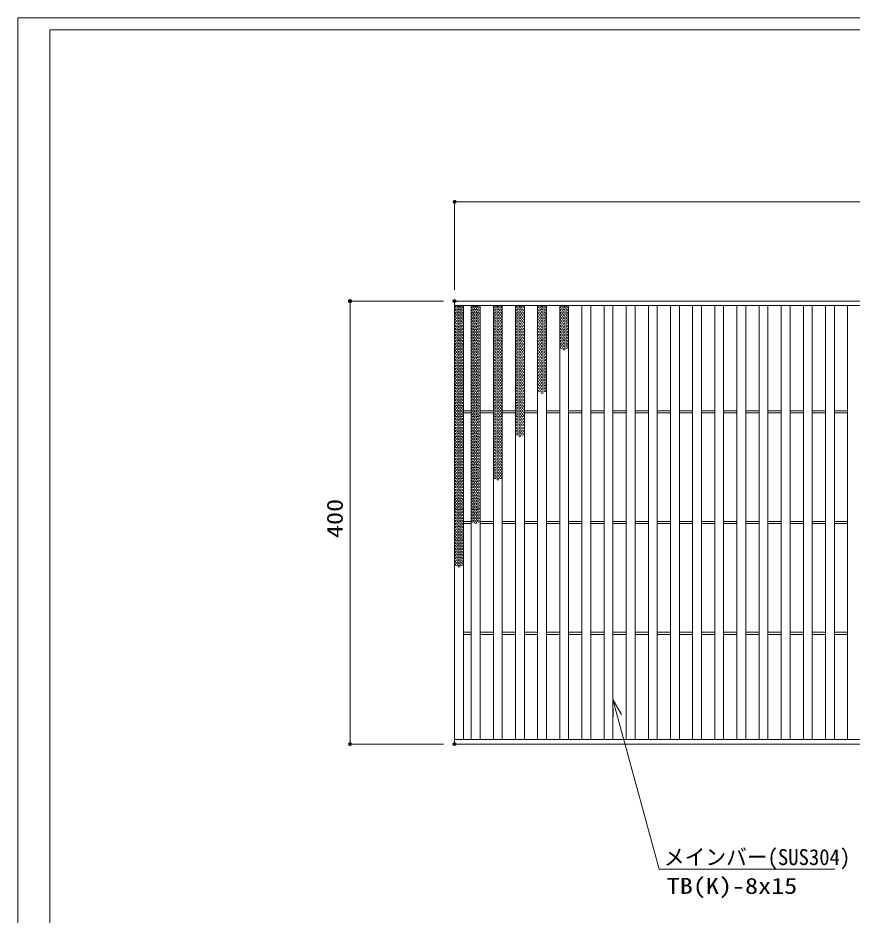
# Model space of a CAD drawing. Units: millimetres on the paper. Extents: x -216 to 216, y -153 to 153.
# Drawn here: x -215.3 to -64.7, y -9.4 to 152.7 of the extents above; entities that cross this region are included whole.
import ezdxf
from ezdxf.enums import TextEntityAlignment as Align

# ---------------------------------------------------------------- set-up
doc = ezdxf.new("R2010")
doc.units = ezdxf.units.MM
doc.header["$PDMODE"] = 32
doc.header["$PDSIZE"] = 0.5
for name, color, linetype, lineweight in [('0-0_A1FRAME', 1, 'Continuous', 9), ('0-2_寸法', 4, 'Continuous', 9), ('0-3_0', 7, 'Continuous', 9), ('0-5_蓋', 3, 'Continuous', 9)]:
    doc.layers.add(name, color=color, linetype=linetype, lineweight=lineweight)
doc.layers.add('0-4_Defpoints', color=7, linetype='Continuous')
doc.styles.add('ＭＳ ゴシック', font='')
doc.styles.get('ＭＳ ゴシック').set_extended_font_data('MS Gothic')

# ---------------------------------------------------------------- blocks, each defined once
blk = doc.blocks.new('_Dot')
at = {"layer": '0-3_0'}
for p, q in [((-0.5, 0), (-1, 0)), ((0.489, 0.1), (-0.489, 0.1)), ((0.399, 0.3), (-0.399, 0.3)), ((0.458, -0.199), (-0.458, -0.199)), ((0.3, -0.399), (-0.3, -0.399))]:
    blk.add_line(p, q, dxfattribs=at)
for points in [[(0.5, 0), (0.496, 0.063), (0.484, 0.124), (0.465, 0.184), (0.438, 0.241), (0.405, 0.294), (0.364, 0.342), (0.319, 0.385), (0.268, 0.422), (0.213, 0.452), (0.155, 0.476), (0.094, 0.491), (0.031, 0.499), (-0.031, 0.499), (-0.094, 0.491), (-0.155, 0.476), (-0.213, 0.452), (-0.268, 0.422), (-0.319, 0.385), (-0.364, 0.342), (-0.405, 0.294), (-0.438, 0.241), (-0.465, 0.184), (-0.484, 0.124), (-0.496, 0.063), (-0.5, 0), (0, 0)], [(-0.5, 0), (-0.496, -0.063), (-0.484, -0.124), (-0.465, -0.184), (-0.438, -0.241), (-0.405, -0.294), (-0.364, -0.342), (-0.319, -0.385), (-0.268, -0.422), (-0.213, -0.452), (-0.155, -0.476), (-0.094, -0.491), (-0.031, -0.499), (0.031, -0.499), (0.094, -0.491), (0.155, -0.476), (0.213, -0.452), (0.268, -0.422), (0.319, -0.385), (0.364, -0.342), (0.405, -0.294), (0.438, -0.241), (0.465, -0.184), (0.484, -0.124), (0.496, -0.063), (0.5, 0), (0, 0)]]:
    blk.add_lwpolyline(points, close=True, dxfattribs=at)
blk = doc.blocks.new('U28')
at = {"layer": '0-5_蓋'}
for centre in [(-0.48, 3.78), (-0.48, 3.22), (0, 3.5), (0.48, 3.78), (0.48, 3.22), (-0.48, 2.66), (-0.48, 2.1), (-0.48, 1.54), (0, 2.94), (0, 2.38), (0, 1.82), (0.48, 2.66), (0.48, 2.1), (0.48, 1.54), (-0.48, 0.98), (-0.48, 0.42), (-0.48, -0.14), (0, 1.26), (0, 0.7), (0, 0.14), (0.48, 0.98), (0.48, 0.42), (0.48, -0.14), (-0.48, -0.7), (-0.48, -1.26), (0, -0.42), (0, -0.98), (0, -1.54), (0.48, -0.7), (0.48, -1.26), (-0.48, -1.82), (-0.48, -2.38), (-0.48, -2.94), (0, -2.1), (0, -2.66), (0, -3.22), (0.48, -1.82), (0.48, -2.38), (0.48, -2.94), (-0.48, -3.5), (0, -3.78), (0.48, -3.5)]:
    blk.add_circle(centre, 0.18, dxfattribs=at)
blk = doc.blocks.new('U29')
at = {"layer": '0-5_蓋'}
for p in [(0, 0), (0, -7.84), (0, -15.68), (0, -23.52), (0, -31.36), (0, -39.2)]:
    blk.add_blockref('U28', p, dxfattribs=at)
blk = doc.blocks.new('U30')
at = {"layer": '0-5_蓋'}
for centre in [(-0.48, 3.78), (-0.48, 3.22), (0, 3.5), (0.48, 3.78), (0.48, 3.22), (-0.48, 2.66), (-0.48, 2.1), (-0.48, 1.54), (0, 2.94), (0, 2.38), (0, 1.82), (0.48, 2.66), (0.48, 2.1), (0.48, 1.54), (-0.48, 0.98), (-0.48, 0.42), (-0.48, -0.14), (0, 1.26), (0, 0.7), (0, 0.14), (0.48, 0.98), (0.48, 0.42), (0.48, -0.14), (-0.48, -0.7), (-0.48, -1.26), (0, -0.42), (0, -0.98), (0, -1.54), (0.48, -0.7), (0.48, -1.26), (-0.48, -1.82), (-0.48, -2.38), (-0.48, -2.94), (0, -2.1), (0, -2.66), (0, -3.22), (0.48, -1.82), (0.48, -2.38), (0.48, -2.94), (-0.48, -3.5), (0, -3.78), (0.48, -3.5)]:
    blk.add_circle(centre, 0.18, dxfattribs=at)
blk = doc.blocks.new('U31')
at = {"layer": '0-5_蓋'}
for p in [(0, 0), (0, -7.84), (0, -15.68), (0, -23.52), (0, -31.36)]:
    blk.add_blockref('U30', p, dxfattribs=at)
blk = doc.blocks.new('U32')
at = {"layer": '0-5_蓋'}
for centre in [(-0.48, 3.78), (-0.48, 3.22), (0, 3.5), (0.48, 3.78), (0.48, 3.22), (-0.48, 2.66), (-0.48, 2.1), (-0.48, 1.54), (0, 2.94), (0, 2.38), (0, 1.82), (0.48, 2.66), (0.48, 2.1), (0.48, 1.54), (-0.48, 0.98), (-0.48, 0.42), (-0.48, -0.14), (0, 1.26), (0, 0.7), (0, 0.14), (0.48, 0.98), (0.48, 0.42), (0.48, -0.14), (-0.48, -0.7), (-0.48, -1.26), (0, -0.42), (0, -0.98), (0, -1.54), (0.48, -0.7), (0.48, -1.26), (-0.48, -1.82), (-0.48, -2.38), (-0.48, -2.94), (0, -2.1), (0, -2.66), (0, -3.22), (0.48, -1.82), (0.48, -2.38), (0.48, -2.94), (-0.48, -3.5), (0, -3.78), (0.48, -3.5)]:
    blk.add_circle(centre, 0.18, dxfattribs=at)
blk = doc.blocks.new('U33')
at = {"layer": '0-5_蓋'}
for p in [(0, 0), (0, -7.84), (0, -15.68), (0, -23.52)]:
    blk.add_blockref('U32', p, dxfattribs=at)
blk = doc.blocks.new('U34')
at = {"layer": '0-5_蓋'}
for centre in [(-0.48, 3.78), (-0.48, 3.22), (0, 3.5), (0.48, 3.78), (0.48, 3.22), (-0.48, 2.66), (-0.48, 2.1), (-0.48, 1.54), (0, 2.94), (0, 2.38), (0, 1.82), (0.48, 2.66), (0.48, 2.1), (0.48, 1.54), (-0.48, 0.98), (-0.48, 0.42), (-0.48, -0.14), (0, 1.26), (0, 0.7), (0, 0.14), (0.48, 0.98), (0.48, 0.42), (0.48, -0.14), (-0.48, -0.7), (-0.48, -1.26), (0, -0.42), (0, -0.98), (0, -1.54), (0.48, -0.7), (0.48, -1.26), (-0.48, -1.82), (-0.48, -2.38), (-0.48, -2.94), (0, -2.1), (0, -2.66), (0, -3.22), (0.48, -1.82), (0.48, -2.38), (0.48, -2.94), (-0.48, -3.5), (0, -3.78), (0.48, -3.5)]:
    blk.add_circle(centre, 0.18, dxfattribs=at)
blk = doc.blocks.new('U35')
at = {"layer": '0-5_蓋'}
for p in [(0, 0), (0, -7.84), (0, -15.68)]:
    blk.add_blockref('U34', p, dxfattribs=at)
blk = doc.blocks.new('U36')
at = {"layer": '0-5_蓋'}
for centre in [(-0.48, 3.78), (-0.48, 3.22), (0, 3.5), (0.48, 3.78), (0.48, 3.22), (-0.48, 2.66), (-0.48, 2.1), (-0.48, 1.54), (0, 2.94), (0, 2.38), (0, 1.82), (0.48, 2.66), (0.48, 2.1), (0.48, 1.54), (-0.48, 0.98), (-0.48, 0.42), (-0.48, -0.14), (0, 1.26), (0, 0.7), (0, 0.14), (0.48, 0.98), (0.48, 0.42), (0.48, -0.14), (-0.48, -0.7), (-0.48, -1.26), (0, -0.42), (0, -0.98), (0, -1.54), (0.48, -0.7), (0.48, -1.26), (-0.48, -1.82), (-0.48, -2.38), (-0.48, -2.94), (0, -2.1), (0, -2.66), (0, -3.22), (0.48, -1.82), (0.48, -2.38), (0.48, -2.94), (-0.48, -3.5), (0, -3.78), (0.48, -3.5)]:
    blk.add_circle(centre, 0.18, dxfattribs=at)
blk = doc.blocks.new('U37')
at = {"layer": '0-5_蓋'}
for p in [(0, 0), (0, -7.84)]:
    blk.add_blockref('U36', p, dxfattribs=at)
blk = doc.blocks.new('U38')
at = {"layer": '0-5_蓋'}
for centre in [(-0.48, 3.78), (-0.48, 3.22), (0, 3.5), (0.48, 3.78), (0.48, 3.22), (-0.48, 2.66), (-0.48, 2.1), (-0.48, 1.54), (0, 2.94), (0, 2.38), (0, 1.82), (0.48, 2.66), (0.48, 2.1), (0.48, 1.54), (-0.48, 0.98), (-0.48, 0.42), (-0.48, -0.14), (0, 1.26), (0, 0.7), (0, 0.14), (0.48, 0.98), (0.48, 0.42), (0.48, -0.14), (-0.48, -0.7), (-0.48, -1.26), (0, -0.42), (0, -0.98), (0, -1.54), (0.48, -0.7), (0.48, -1.26), (-0.48, -1.82), (-0.48, -2.38), (-0.48, -2.94), (0, -2.1), (0, -2.66), (0, -3.22), (0.48, -1.82), (0.48, -2.38), (0.48, -2.94), (-0.48, -3.5), (0, -3.78), (0.48, -3.5)]:
    blk.add_circle(centre, 0.18, dxfattribs=at)
blk = doc.blocks.new('U39')
at = {"layer": '0-5_蓋'}
blk.add_blockref('U38', (0, 0), dxfattribs=at)
blk = doc.blocks.new('MLeader3')
at = {"layer": '0-2_寸法'}
for p, q in [((-107.852, 29.57), (-107.062, 26.676)), ((-99.135, -1.046), (-67.756, -1.046))]:
    blk.add_line(p, q, dxfattribs=at)
for points in [[(-107.837, 26.465), (-107.852, 29.57), (-106.286, 26.888)], [(-107.062, 26.676), (-99.495, -1.046), (-99.135, -1.046)]]:
    blk.add_lwpolyline(points, dxfattribs=at)
at = {"layer": '0-2_寸法', "style": 'ＭＳ ゴシック'}
for s, width, p in [('メインバー(SUS304)', 0.95, (-98.636, -1.201)), ('TB(K)-8x15', 1.2, (-98.135, -6.401))]:
    blk.add_text(s, height=2.889, dxfattribs=dict(at, width=width)).set_placement(p, align=Align.BOTTOM_LEFT)

msp = doc.modelspace()

# ---------------------------------------------------------------- linework, layer by layer
at = {"layer": '0-0_A1FRAME'}
msp.add_line((-209.584, 150.499), (-209.584, -150.483), dxfattribs=at)
msp.add_lwpolyline([(-215.332, 152.654), (-215.332, -152.638), (215.329, -152.638), (215.329, 152.654)], close=True, dxfattribs=at)
msp.add_lwpolyline([(199.523, -150.483), (199.523, 150.499), (-209.584, 150.499)], dxfattribs=at)
at = {"layer": '0-2_寸法'}
for p, q in [((-136.452, 103.528), (-136.452, 119.46)), ((-135.952, 119.46), (62.648, 119.46)), ((-138.452, 101.528), (-155.34, 101.528)), ((-155.34, 22.028), (-155.34, 101.028)), ((-138.452, 21.528), (-155.34, 21.528))]:
    msp.add_line(p, q, dxfattribs=at)
at = {"layer": '0-4_Defpoints'}
for p in [(-155.34, 101.528), (-136.452, 101.528), (-136.452, 101.528), (-136.452, 21.528)]:
    msp.add_point(p, dxfattribs=at)
at = {"layer": '0-5_蓋'}
for p, q in [((-136.452, 21.528), (-136.452, 101.528)), ((-136.452, 101.528), (63.148, 101.528)), ((-136.452, 100.728), (63.148, 100.728)), ((-134.852, 22.328), (-134.852, 100.728)), ((-133.452, 22.328), (-133.452, 100.728)), ((-131.852, 22.328), (-131.852, 100.728)), ((-129.452, 22.328), (-129.452, 100.728)), ((-127.852, 22.328), (-127.852, 100.728)), ((-125.452, 22.328), (-125.452, 100.728)), ((-123.852, 22.328), (-123.852, 100.728)), ((-121.452, 22.328), (-121.452, 100.728)), ((-119.852, 22.328), (-119.852, 100.728)), ((-117.452, 22.328), (-117.452, 100.728)), ((-115.852, 22.328), (-115.852, 100.728)), ((-113.452, 22.328), (-113.452, 100.728)), ((-111.852, 22.328), (-111.852, 100.728)), ((-109.452, 22.328), (-109.452, 100.728)), ((-107.852, 22.328), (-107.852, 100.728)), ((-105.452, 22.328), (-105.452, 100.728)), ((-103.852, 22.328), (-103.852, 100.728)), ((-101.452, 22.328), (-101.452, 100.728)), ((-99.852, 22.328), (-99.852, 100.728)), ((-97.452, 22.328), (-97.452, 100.728)), ((-95.852, 22.328), (-95.852, 100.728)), ((-93.452, 22.328), (-93.452, 100.728)), ((-91.852, 22.328), (-91.852, 100.728)), ((-89.452, 22.328), (-89.452, 100.728)), ((-87.852, 22.328), (-87.852, 100.728)), ((-85.452, 22.328), (-85.452, 100.728)), ((-83.852, 22.328), (-83.852, 100.728)), ((-81.452, 22.328), (-81.452, 100.728)), ((-79.852, 22.328), (-79.852, 100.728)), ((-77.452, 22.328), (-77.452, 100.728)), ((-75.852, 22.328), (-75.852, 100.728)), ((-73.452, 22.328), (-73.452, 100.728)), ((-71.852, 22.328), (-71.852, 100.728)), ((-69.452, 22.328), (-69.452, 100.728)), ((-67.852, 22.328), (-67.852, 100.728)), ((-65.452, 22.328), (-65.452, 100.728)), ((-134.852, 81.728), (-133.452, 81.728)), ((-134.852, 81.328), (-133.452, 81.328)), ((-131.852, 81.728), (-129.452, 81.728)), ((-131.852, 81.328), (-129.452, 81.328)), ((-127.852, 81.728), (-125.452, 81.728)), ((-127.852, 81.328), (-125.452, 81.328)), ((-123.852, 81.728), (-121.452, 81.728)), ((-123.852, 81.328), (-121.452, 81.328)), ((-119.852, 81.728), (-117.452, 81.728)), ((-119.852, 81.328), (-117.452, 81.328)), ((-115.852, 81.728), (-113.452, 81.728)), ((-115.852, 81.328), (-113.452, 81.328)), ((-111.852, 81.728), (-109.452, 81.728)), ((-111.852, 81.328), (-109.452, 81.328)), ((-107.852, 81.728), (-105.452, 81.728)), ((-107.852, 81.328), (-105.452, 81.328)), ((-103.852, 81.728), (-101.452, 81.728)), ((-103.852, 81.328), (-101.452, 81.328)), ((-99.852, 81.728), (-97.452, 81.728)), ((-99.852, 81.328), (-97.452, 81.328)), ((-95.852, 81.728), (-93.452, 81.728)), ((-95.852, 81.328), (-93.452, 81.328)), ((-91.852, 81.728), (-89.452, 81.728)), ((-91.852, 81.328), (-89.452, 81.328)), ((-87.852, 81.728), (-85.452, 81.728)), ((-87.852, 81.328), (-85.452, 81.328)), ((-83.852, 81.728), (-81.452, 81.728)), ((-83.852, 81.328), (-81.452, 81.328)), ((-79.852, 81.728), (-77.452, 81.728)), ((-79.852, 81.328), (-77.452, 81.328)), ((-75.852, 81.728), (-73.452, 81.728)), ((-75.852, 81.328), (-73.452, 81.328)), ((-71.852, 81.728), (-69.452, 81.728)), ((-71.852, 81.328), (-69.452, 81.328)), ((-67.852, 81.728), (-65.452, 81.728)), ((-67.852, 81.328), (-65.452, 81.328)), ((-134.852, 61.728), (-133.452, 61.728)), ((-131.852, 61.728), (-129.452, 61.728)), ((-127.852, 61.728), (-125.452, 61.728)), ((-123.852, 61.728), (-121.452, 61.728)), ((-119.852, 61.728), (-117.452, 61.728)), ((-115.852, 61.728), (-113.452, 61.728)), ((-111.852, 61.728), (-109.452, 61.728)), ((-107.852, 61.728), (-105.452, 61.728)), ((-103.852, 61.728), (-101.452, 61.728)), ((-99.852, 61.728), (-97.452, 61.728)), ((-95.852, 61.728), (-93.452, 61.728)), ((-91.852, 61.728), (-89.452, 61.728)), ((-87.852, 61.728), (-85.452, 61.728)), ((-83.852, 61.728), (-81.452, 61.728)), ((-79.852, 61.728), (-77.452, 61.728)), ((-75.852, 61.728), (-73.452, 61.728)), ((-71.852, 61.728), (-69.452, 61.728)), ((-67.852, 61.728), (-65.452, 61.728)), ((-134.852, 61.328), (-133.452, 61.328)), ((-131.852, 61.328), (-129.452, 61.328)), ((-127.852, 61.328), (-125.452, 61.328)), ((-123.852, 61.328), (-121.452, 61.328)), ((-119.852, 61.328), (-117.452, 61.328)), ((-115.852, 61.328), (-113.452, 61.328)), ((-111.852, 61.328), (-109.452, 61.328)), ((-107.852, 61.328), (-105.452, 61.328)), ((-103.852, 61.328), (-101.452, 61.328)), ((-99.852, 61.328), (-97.452, 61.328)), ((-95.852, 61.328), (-93.452, 61.328)), ((-91.852, 61.328), (-89.452, 61.328)), ((-87.852, 61.328), (-85.452, 61.328)), ((-83.852, 61.328), (-81.452, 61.328)), ((-79.852, 61.328), (-77.452, 61.328)), ((-75.852, 61.328), (-73.452, 61.328)), ((-71.852, 61.328), (-69.452, 61.328)), ((-67.852, 61.328), (-65.452, 61.328)), ((-134.852, 41.728), (-133.452, 41.728)), ((-134.852, 41.328), (-133.452, 41.328)), ((-131.852, 41.728), (-129.452, 41.728)), ((-131.852, 41.328), (-129.452, 41.328)), ((-127.852, 41.728), (-125.452, 41.728)), ((-127.852, 41.328), (-125.452, 41.328)), ((-123.852, 41.728), (-121.452, 41.728)), ((-123.852, 41.328), (-121.452, 41.328)), ((-119.852, 41.728), (-117.452, 41.728)), ((-119.852, 41.328), (-117.452, 41.328)), ((-115.852, 41.728), (-113.452, 41.728)), ((-115.852, 41.328), (-113.452, 41.328)), ((-111.852, 41.728), (-109.452, 41.728)), ((-111.852, 41.328), (-109.452, 41.328)), ((-107.852, 41.728), (-105.452, 41.728)), ((-107.852, 41.328), (-105.452, 41.328)), ((-103.852, 41.728), (-101.452, 41.728)), ((-103.852, 41.328), (-101.452, 41.328)), ((-99.852, 41.728), (-97.452, 41.728)), ((-99.852, 41.328), (-97.452, 41.328)), ((-95.852, 41.728), (-93.452, 41.728)), ((-95.852, 41.328), (-93.452, 41.328)), ((-91.852, 41.728), (-89.452, 41.728)), ((-91.852, 41.328), (-89.452, 41.328)), ((-87.852, 41.728), (-85.452, 41.728)), ((-87.852, 41.328), (-85.452, 41.328)), ((-83.852, 41.728), (-81.452, 41.728)), ((-83.852, 41.328), (-81.452, 41.328)), ((-79.852, 41.728), (-77.452, 41.728)), ((-79.852, 41.328), (-77.452, 41.328)), ((-75.852, 41.728), (-73.452, 41.728)), ((-75.852, 41.328), (-73.452, 41.328)), ((-71.852, 41.728), (-69.452, 41.728)), ((-71.852, 41.328), (-69.452, 41.328)), ((-67.852, 41.728), (-65.452, 41.728)), ((-67.852, 41.328), (-65.452, 41.328)), ((-136.452, 22.328), (63.148, 22.328)), ((-136.452, 21.528), (63.148, 21.528))]:
    msp.add_line(p, q, dxfattribs=at)
for centre in [(-135.652, 100.712), (-132.652, 100.712), (-128.652, 100.712), (-124.652, 100.712), (-120.652, 100.712), (-116.652, 100.712)]:
    msp.add_arc(centre, 0.18, 174.88706, 5.11294, dxfattribs=at)

# ---------------------------------------------------------------- block references
at = {"layer": '0-2_寸法', "xscale": 0.5, "yscale": 0.5}
for p, rotation in [((-136.452, 119.46), 180), ((-155.34, 101.528), 90), ((-155.34, 21.528), 270)]:
    msp.add_blockref('_Dot', p, dxfattribs=dict(at, rotation=rotation))
at = {"layer": '0-2_寸法'}
msp.add_blockref('MLeader3', (0, 0), dxfattribs=at)
at = {"layer": '0-5_蓋'}
for name, p in [('U29', (-135.652, 96.652)), ('U31', (-132.652, 96.652)), ('U33', (-128.652, 96.652)), ('U35', (-124.652, 96.652)), ('U37', (-120.652, 96.652)), ('U39', (-116.652, 96.652))]:
    msp.add_blockref(name, p, dxfattribs=at)

# ---------------------------------------------------------------- texts
at = {"layer": '0-2_寸法', "style": 'ＭＳ ゴシック', "width": 1.2}
msp.add_text('400', height=2.889, rotation=90, dxfattribs=at).set_placement((-155.785, 58.728), align=Align.BOTTOM_LEFT)

doc.saveas('drawing.dxf')
